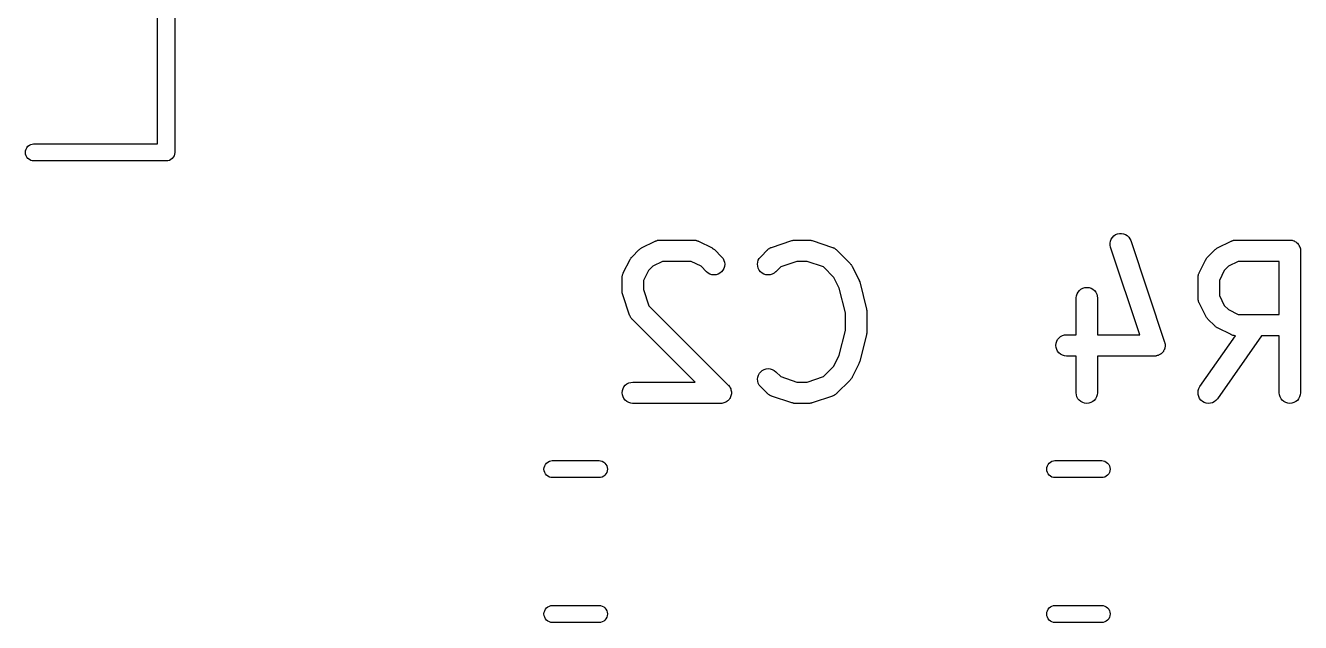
# Model space of a CAD drawing. Extents: x 105 to 144.3, y -106.1 to -94.4.
# Drawn here: x 135.34 to 144.31, y -106.07 to -101.87 of the extents above; entities that cross this region are included whole.
import ezdxf

# ---------------------------------------------------------------- set-up
doc = ezdxf.new("R2010")
doc.units = 0
doc.header["$MEASUREMENT"] = 0
doc.layers.add('BLACK', color=7, linetype='CONTINUOUS')

msp = doc.modelspace()

# ---------------------------------------------------------------- linework, layer by layer
at = {"layer": 'BLACK', "linetype": 'CONTINUOUS'}
for p, q in [((136.27, -102.7), (136.27, -101.297)), ((136.39, -101.297), (136.39, -102.757)), ((135.341, -102.748), (135.344, -102.737)), ((135.344, -102.737), (135.35, -102.727)), ((135.35, -102.727), (135.357, -102.717)), ((135.357, -102.717), (135.367, -102.71)), ((135.367, -102.71), (135.377, -102.704)), ((135.377, -102.704), (135.388, -102.701)), ((135.388, -102.701), (135.397, -102.7)), ((135.397, -102.7), (136.27, -102.7)), ((135.34, -102.76), (135.341, -102.748)), ((135.341, -102.772), (135.34, -102.76)), ((135.344, -102.783), (135.341, -102.772)), ((135.35, -102.793), (135.344, -102.783)), ((135.357, -102.803), (135.35, -102.793)), ((135.367, -102.81), (135.357, -102.803)), ((135.377, -102.816), (135.367, -102.81)), ((135.388, -102.819), (135.377, -102.816)), ((135.397, -102.82), (135.388, -102.819)), ((136.327, -102.82), (135.397, -102.82)), ((136.33, -102.82), (136.327, -102.82)), ((136.333, -102.82), (136.33, -102.82)), ((136.342, -102.819), (136.333, -102.82)), ((136.333, -102.82), (136.333, -102.82)), ((136.353, -102.816), (136.342, -102.819)), ((136.363, -102.81), (136.353, -102.816)), ((136.373, -102.803), (136.363, -102.81)), ((136.38, -102.793), (136.373, -102.803)), ((136.386, -102.783), (136.38, -102.793)), ((136.389, -102.772), (136.386, -102.783)), ((136.39, -102.76), (136.389, -102.772)), ((136.39, -102.757), (136.39, -102.76)), ((142.981, -103.371), (142.989, -103.358)), ((142.989, -103.358), (142.999, -103.348)), ((142.999, -103.348), (143.011, -103.339)), ((143.011, -103.339), (143.024, -103.333)), ((143.024, -103.333), (143.039, -103.33)), ((143.039, -103.33), (143.053, -103.33)), ((143.053, -103.33), (143.068, -103.333)), ((143.068, -103.333), (143.081, -103.338)), ((143.081, -103.338), (143.094, -103.346)), ((143.094, -103.346), (143.104, -103.356)), ((143.104, -103.356), (143.113, -103.368)), ((143.113, -103.368), (143.119, -103.381)), ((139.609, -103.495), (139.656, -103.447)), ((139.656, -103.447), (139.657, -103.446)), ((139.657, -103.446), (139.661, -103.444)), ((139.661, -103.444), (139.664, -103.441)), ((139.664, -103.441), (139.666, -103.439)), ((139.666, -103.439), (139.669, -103.437)), ((139.669, -103.437), (139.672, -103.435)), ((139.672, -103.435), (139.676, -103.433)), ((139.676, -103.433), (139.771, -103.385)), ((139.771, -103.385), (139.772, -103.385)), ((139.772, -103.385), (139.774, -103.384)), ((139.774, -103.384), (139.776, -103.383)), ((139.776, -103.383), (139.781, -103.382)), ((139.781, -103.382), (139.786, -103.38)), ((139.786, -103.38), (139.788, -103.379)), ((139.788, -103.379), (139.79, -103.379)), ((139.79, -103.379), (139.795, -103.378)), ((139.795, -103.378), (139.8, -103.378)), ((139.8, -103.378), (139.803, -103.378)), ((139.803, -103.378), (139.805, -103.377)), ((139.805, -103.377), (140.043, -103.377)), ((140.043, -103.377), (140.044, -103.377)), ((140.044, -103.377), (140.046, -103.378)), ((140.046, -103.378), (140.048, -103.378)), ((140.048, -103.378), (140.053, -103.378)), ((140.053, -103.378), (140.058, -103.379)), ((140.058, -103.379), (140.061, -103.38)), ((140.061, -103.38), (140.063, -103.38)), ((140.063, -103.38), (140.068, -103.382)), ((140.068, -103.382), (140.072, -103.383)), ((140.072, -103.383), (140.074, -103.385)), ((140.074, -103.385), (140.076, -103.385)), ((140.076, -103.385), (140.172, -103.433)), ((140.172, -103.433), (140.173, -103.433)), ((140.173, -103.433), (140.176, -103.436)), ((140.176, -103.436), (140.18, -103.438)), ((140.18, -103.438), (140.182, -103.44)), ((140.182, -103.44), (140.185, -103.441)), ((140.185, -103.441), (140.188, -103.444)), ((140.188, -103.444), (140.191, -103.447)), ((140.191, -103.447), (140.239, -103.495)), ((140.514, -103.495), (140.561, -103.447)), ((140.561, -103.447), (140.562, -103.446)), ((140.562, -103.446), (140.564, -103.445)), ((140.564, -103.445), (140.565, -103.443)), ((140.565, -103.443), (140.569, -103.44)), ((140.569, -103.44), (140.573, -103.437)), ((140.573, -103.437), (140.575, -103.436)), ((140.575, -103.436), (140.577, -103.435)), ((140.577, -103.435), (140.582, -103.433)), ((140.582, -103.433), (140.586, -103.43)), ((140.586, -103.43), (140.589, -103.43)), ((140.589, -103.43), (140.591, -103.429)), ((140.591, -103.429), (140.733, -103.381)), ((140.733, -103.381), (140.734, -103.381)), ((140.734, -103.381), (140.739, -103.38)), ((140.739, -103.38), (140.743, -103.379)), ((140.743, -103.379), (140.746, -103.379)), ((140.746, -103.379), (140.749, -103.378)), ((140.749, -103.378), (140.753, -103.378)), ((140.753, -103.378), (140.757, -103.377)), ((140.757, -103.377), (140.852, -103.377)), ((140.852, -103.377), (140.853, -103.377)), ((140.853, -103.377), (140.858, -103.378)), ((140.858, -103.378), (140.862, -103.378)), ((140.862, -103.378), (140.865, -103.379)), ((140.865, -103.379), (140.868, -103.379)), ((140.868, -103.379), (140.872, -103.38)), ((140.872, -103.38), (140.876, -103.381)), ((140.876, -103.381), (141.019, -103.429)), ((141.019, -103.429), (141.02, -103.429)), ((141.02, -103.429), (141.022, -103.43)), ((141.022, -103.43), (141.024, -103.431)), ((141.024, -103.431), (141.029, -103.433)), ((141.029, -103.433), (141.033, -103.435)), ((141.033, -103.435), (141.035, -103.437)), ((141.035, -103.437), (141.037, -103.438)), ((141.037, -103.438), (141.041, -103.441)), ((141.041, -103.441), (141.045, -103.444)), ((141.045, -103.444), (141.047, -103.446)), ((141.047, -103.446), (141.048, -103.447)), ((141.048, -103.447), (141.144, -103.542)), ((142.973, -103.399), (142.976, -103.384)), ((142.973, -103.413), (142.973, -103.399)), ((142.976, -103.427), (142.973, -103.413)), ((142.976, -103.384), (142.981, -103.371)), ((142.976, -103.428), (142.976, -103.427)), ((143.182, -104.044), (142.976, -103.428)), ((143.119, -103.381), (143.357, -104.095)), ((143.661, -103.495), (143.709, -103.447)), ((143.709, -103.447), (143.71, -103.446)), ((143.71, -103.446), (143.713, -103.444)), ((143.713, -103.444), (143.716, -103.441)), ((143.716, -103.441), (143.719, -103.439)), ((143.719, -103.439), (143.721, -103.437)), ((143.721, -103.437), (143.725, -103.435)), ((143.725, -103.435), (143.728, -103.433)), ((143.728, -103.433), (143.824, -103.385)), ((143.824, -103.385), (143.825, -103.385)), ((143.825, -103.385), (143.827, -103.384)), ((143.827, -103.384), (143.829, -103.383)), ((143.829, -103.383), (143.833, -103.382)), ((143.833, -103.382), (143.838, -103.38)), ((143.838, -103.38), (143.84, -103.379)), ((143.84, -103.379), (143.843, -103.379)), ((143.843, -103.379), (143.848, -103.378)), ((143.848, -103.378), (143.853, -103.378)), ((143.853, -103.378), (143.855, -103.378)), ((143.855, -103.378), (143.857, -103.377)), ((143.857, -103.377), (144.238, -103.377)), ((144.238, -103.377), (144.239, -103.377)), ((144.239, -103.377), (144.239, -103.377)), ((144.239, -103.377), (144.239, -103.377)), ((144.239, -103.377), (144.239, -103.377)), ((144.239, -103.377), (144.246, -103.378)), ((144.246, -103.378), (144.253, -103.379)), ((144.253, -103.379), (144.253, -103.379)), ((144.253, -103.379), (144.254, -103.379)), ((144.254, -103.379), (144.26, -103.381)), ((144.26, -103.381), (144.267, -103.383)), ((144.267, -103.383), (144.267, -103.383)), ((144.267, -103.383), (144.268, -103.383)), ((144.268, -103.383), (144.274, -103.387)), ((144.274, -103.387), (144.28, -103.39)), ((144.28, -103.39), (144.28, -103.39)), ((144.28, -103.39), (144.28, -103.39)), ((144.28, -103.39), (144.286, -103.395)), ((144.286, -103.395), (144.291, -103.4)), ((144.291, -103.4), (144.291, -103.4)), ((144.291, -103.4), (144.292, -103.4)), ((144.292, -103.4), (144.296, -103.405)), ((144.296, -103.405), (144.301, -103.411)), ((144.301, -103.411), (144.301, -103.411)), ((144.301, -103.411), (144.301, -103.411)), ((144.301, -103.411), (144.304, -103.418)), ((144.304, -103.418), (144.307, -103.424)), ((144.307, -103.424), (144.308, -103.424)), ((144.308, -103.424), (144.308, -103.424)), ((144.308, -103.424), (144.31, -103.431)), ((144.31, -103.431), (144.312, -103.438)), ((144.312, -103.438), (144.312, -103.438)), ((144.312, -103.438), (144.312, -103.438)), ((144.312, -103.438), (144.312, -103.445)), ((144.312, -103.445), (144.313, -103.452)), ((144.313, -103.452), (144.313, -104.452)), ((139.547, -103.609), (139.595, -103.514)), ((139.595, -103.513), (139.598, -103.51)), ((139.595, -103.514), (139.595, -103.513)), ((139.598, -103.51), (139.6, -103.506)), ((139.6, -103.506), (139.602, -103.503)), ((139.602, -103.503), (139.603, -103.501)), ((139.603, -103.501), (139.606, -103.498)), ((139.606, -103.498), (139.609, -103.495)), ((139.822, -103.527), (139.754, -103.562)), ((140.025, -103.527), (139.822, -103.527)), ((140.094, -103.562), (140.025, -103.527)), ((140.239, -103.495), (140.239, -103.495)), ((140.239, -103.495), (140.249, -103.507)), ((140.249, -103.507), (140.255, -103.52)), ((140.255, -103.52), (140.259, -103.534)), ((140.259, -103.534), (140.261, -103.548)), ((140.261, -103.548), (140.259, -103.563)), ((140.492, -103.547), (140.493, -103.533)), ((140.493, -103.562), (140.492, -103.547)), ((140.493, -103.533), (140.497, -103.519)), ((140.497, -103.519), (140.504, -103.506)), ((140.504, -103.506), (140.514, -103.495)), ((140.769, -103.527), (140.655, -103.566)), ((140.84, -103.527), (140.769, -103.527)), ((140.955, -103.566), (140.84, -103.527)), ((141.144, -103.542), (141.144, -103.543)), ((141.144, -103.543), (141.147, -103.546)), ((141.147, -103.546), (141.15, -103.549)), ((143.6, -103.609), (143.647, -103.514)), ((143.647, -103.514), (143.648, -103.513)), ((143.648, -103.513), (143.65, -103.51)), ((143.65, -103.51), (143.652, -103.506)), ((143.652, -103.506), (143.654, -103.503)), ((143.654, -103.503), (143.656, -103.501)), ((143.656, -103.501), (143.659, -103.498)), ((143.659, -103.498), (143.661, -103.495)), ((143.875, -103.527), (143.806, -103.562)), ((144.163, -103.527), (143.875, -103.527)), ((144.163, -103.901), (144.163, -103.527)), ((139.539, -103.637), (139.54, -103.632)), ((139.54, -103.64), (139.539, -103.637)), ((139.54, -103.632), (139.541, -103.627)), ((139.541, -103.627), (139.542, -103.625)), ((139.542, -103.623), (139.544, -103.618)), ((139.542, -103.625), (139.542, -103.623)), ((139.544, -103.618), (139.545, -103.613)), ((139.545, -103.613), (139.546, -103.611)), ((139.546, -103.611), (139.547, -103.609)), ((139.724, -103.592), (139.689, -103.661)), ((139.754, -103.562), (139.724, -103.592)), ((140.133, -103.601), (140.094, -103.562)), ((140.144, -103.61), (140.133, -103.601)), ((140.157, -103.617), (140.144, -103.61)), ((140.171, -103.621), (140.157, -103.617)), ((140.185, -103.623), (140.171, -103.621)), ((140.2, -103.621), (140.185, -103.623)), ((140.214, -103.617), (140.2, -103.621)), ((140.227, -103.61), (140.214, -103.617)), ((140.238, -103.601), (140.227, -103.61)), ((140.248, -103.59), (140.238, -103.601)), ((140.255, -103.577), (140.248, -103.59)), ((140.259, -103.563), (140.255, -103.577)), ((140.497, -103.576), (140.493, -103.562)), ((140.504, -103.589), (140.497, -103.576)), ((140.513, -103.6), (140.504, -103.589)), ((140.525, -103.61), (140.513, -103.6)), ((140.537, -103.617), (140.525, -103.61)), ((140.551, -103.621), (140.537, -103.617)), ((140.566, -103.623), (140.551, -103.621)), ((140.58, -103.621), (140.566, -103.623)), ((140.595, -103.617), (140.58, -103.621)), ((140.608, -103.611), (140.595, -103.617)), ((140.619, -103.601), (140.608, -103.611)), ((140.62, -103.601), (140.619, -103.601)), ((140.655, -103.566), (140.62, -103.601)), ((141.029, -103.64), (140.955, -103.566)), ((141.15, -103.549), (141.151, -103.552)), ((141.151, -103.552), (141.153, -103.554)), ((141.153, -103.554), (141.155, -103.558)), ((141.155, -103.558), (141.158, -103.562)), ((141.158, -103.562), (141.205, -103.657)), ((143.592, -103.637), (143.593, -103.632)), ((143.592, -103.64), (143.592, -103.637)), ((143.593, -103.627), (143.594, -103.625)), ((143.593, -103.632), (143.593, -103.627)), ((143.594, -103.623), (143.596, -103.618)), ((143.594, -103.625), (143.594, -103.623)), ((143.596, -103.618), (143.598, -103.613)), ((143.598, -103.613), (143.599, -103.611)), ((143.599, -103.611), (143.6, -103.609)), ((143.776, -103.592), (143.742, -103.661)), ((143.806, -103.562), (143.776, -103.592)), ((139.539, -103.642), (139.54, -103.64)), ((139.539, -103.643), (139.539, -103.642)), ((139.539, -103.738), (139.539, -103.643)), ((139.689, -103.661), (139.689, -103.726)), ((139.689, -103.726), (139.727, -103.84)), ((141.067, -103.717), (141.029, -103.64)), ((141.111, -103.89), (141.067, -103.717)), ((141.205, -103.657), (141.206, -103.658)), ((141.206, -103.658), (141.206, -103.658)), ((141.206, -103.658), (141.206, -103.658)), ((141.206, -103.658), (141.208, -103.665)), ((141.208, -103.665), (141.211, -103.672)), ((141.211, -103.672), (141.211, -103.672)), ((141.211, -103.672), (141.211, -103.672)), ((141.211, -103.672), (141.258, -103.863)), ((142.757, -103.732), (142.768, -103.723)), ((142.768, -103.723), (142.781, -103.716)), ((142.781, -103.716), (142.795, -103.712)), ((142.795, -103.712), (142.81, -103.711)), ((142.81, -103.711), (142.825, -103.712)), ((142.825, -103.712), (142.839, -103.717)), ((142.839, -103.717), (142.851, -103.724)), ((142.851, -103.724), (142.863, -103.733)), ((143.592, -103.642), (143.592, -103.64)), ((143.592, -103.643), (143.592, -103.642)), ((143.592, -103.786), (143.592, -103.643)), ((143.742, -103.661), (143.742, -103.768)), ((139.54, -103.742), (139.539, -103.738)), ((139.54, -103.747), (139.54, -103.742)), ((139.54, -103.75), (139.54, -103.747)), ((139.541, -103.753), (139.54, -103.75)), ((139.542, -103.757), (139.541, -103.753)), ((139.543, -103.761), (139.542, -103.757)), ((139.543, -103.762), (139.543, -103.761)), ((139.591, -103.905), (139.543, -103.762)), ((142.735, -103.785), (142.736, -103.77)), ((142.735, -103.786), (142.735, -103.785)), ((142.735, -104.044), (142.735, -103.786)), ((142.736, -103.77), (142.741, -103.756)), ((142.741, -103.756), (142.748, -103.743)), ((142.748, -103.743), (142.757, -103.732)), ((142.863, -103.733), (142.872, -103.744)), ((142.872, -103.744), (142.879, -103.757)), ((142.879, -103.757), (142.883, -103.771)), ((142.883, -103.771), (142.885, -103.786)), ((142.885, -103.786), (142.885, -104.044)), ((143.592, -103.788), (143.592, -103.786)), ((143.592, -103.79), (143.592, -103.788)), ((143.593, -103.795), (143.592, -103.79)), ((143.593, -103.8), (143.593, -103.795)), ((143.594, -103.802), (143.593, -103.8)), ((143.594, -103.805), (143.594, -103.802)), ((143.596, -103.809), (143.594, -103.805)), ((143.597, -103.814), (143.596, -103.809)), ((143.598, -103.816), (143.597, -103.814)), ((143.599, -103.818), (143.598, -103.816)), ((143.742, -103.768), (143.776, -103.837)), ((139.592, -103.907), (139.591, -103.905)), ((139.592, -103.909), (139.592, -103.907)), ((139.727, -103.84), (140.286, -104.399)), ((141.111, -104.015), (141.111, -103.89)), ((141.258, -103.863), (141.259, -103.864)), ((141.259, -103.864), (141.259, -103.865)), ((141.259, -103.865), (141.259, -103.866)), ((141.259, -103.866), (141.26, -103.872)), ((141.26, -103.872), (141.261, -103.878)), ((141.261, -103.878), (141.261, -103.88)), ((141.261, -103.88), (141.261, -103.881)), ((141.261, -103.881), (141.261, -104.024)), ((143.6, -103.819), (143.599, -103.818)), ((143.647, -103.914), (143.6, -103.819)), ((143.776, -103.837), (143.806, -103.867)), ((143.806, -103.867), (143.875, -103.901)), ((143.875, -103.901), (144.163, -103.901)), ((139.595, -103.913), (139.592, -103.909)), ((139.597, -103.918), (139.595, -103.913)), ((139.598, -103.92), (139.597, -103.918)), ((139.599, -103.922), (139.598, -103.92)), ((139.602, -103.926), (139.599, -103.922)), ((139.605, -103.93), (139.602, -103.926)), ((139.607, -103.932), (139.605, -103.93)), ((139.608, -103.933), (139.607, -103.932)), ((139.609, -103.934), (139.608, -103.933)), ((140.052, -104.377), (139.609, -103.934)), ((143.649, -103.918), (143.647, -103.914)), ((143.651, -103.922), (143.649, -103.918)), ((143.653, -103.924), (143.651, -103.922)), ((143.655, -103.927), (143.653, -103.924)), ((143.658, -103.93), (143.655, -103.927)), ((143.661, -103.933), (143.658, -103.93)), ((143.661, -103.934), (143.661, -103.933)), ((143.709, -103.982), (143.661, -103.934)), ((143.712, -103.984), (143.709, -103.982)), ((143.715, -103.987), (143.712, -103.984)), ((143.718, -103.989), (143.715, -103.987)), ((143.72, -103.991), (143.718, -103.989)), ((143.724, -103.993), (143.72, -103.991)), ((143.727, -103.995), (143.724, -103.993)), ((143.728, -103.996), (143.727, -103.995)), ((143.824, -104.043), (143.728, -103.996)), ((141.067, -104.188), (141.111, -104.015)), ((141.258, -104.042), (141.211, -104.232)), ((141.259, -104.041), (141.258, -104.042)), ((141.26, -104.033), (141.259, -104.039)), ((141.259, -104.039), (141.259, -104.041)), ((141.261, -104.028), (141.26, -104.033)), ((141.261, -104.024), (141.261, -104.025)), ((141.261, -104.025), (141.261, -104.026)), ((141.261, -104.026), (141.261, -104.028)), ((142.598, -104.09), (142.604, -104.077)), ((142.604, -104.077), (142.614, -104.066)), ((142.614, -104.066), (142.625, -104.057)), ((142.625, -104.057), (142.638, -104.05)), ((142.638, -104.05), (142.652, -104.045)), ((142.652, -104.045), (142.667, -104.044)), ((142.667, -104.044), (142.735, -104.044)), ((142.885, -104.044), (143.182, -104.044)), ((143.605, -104.409), (143.856, -104.051)), ((144.039, -104.051), (143.728, -104.495)), ((143.826, -104.044), (143.824, -104.043)), ((143.828, -104.045), (143.826, -104.044)), ((143.832, -104.047), (143.828, -104.045)), ((143.837, -104.049), (143.832, -104.047)), ((143.839, -104.049), (143.837, -104.049)), ((143.842, -104.05), (143.839, -104.049)), ((143.847, -104.05), (143.842, -104.05)), ((143.852, -104.051), (143.847, -104.05)), ((143.854, -104.051), (143.852, -104.051)), ((143.856, -104.051), (143.854, -104.051)), ((144.163, -104.051), (144.039, -104.051)), ((144.163, -104.452), (144.163, -104.051)), ((142.592, -104.119), (142.593, -104.104)), ((142.593, -104.133), (142.592, -104.119)), ((142.593, -104.104), (142.598, -104.09)), ((142.597, -104.147), (142.593, -104.133)), ((142.604, -104.16), (142.597, -104.147)), ((142.613, -104.172), (142.604, -104.16)), ((142.624, -104.181), (142.613, -104.172)), ((143.334, -104.176), (143.331, -104.179)), ((143.336, -104.174), (143.334, -104.176)), ((143.339, -104.172), (143.336, -104.174)), ((143.341, -104.169), (143.339, -104.172)), ((143.345, -104.166), (143.341, -104.169)), ((143.346, -104.163), (143.345, -104.166)), ((143.348, -104.161), (143.346, -104.163)), ((143.35, -104.157), (143.348, -104.161)), ((143.352, -104.153), (143.35, -104.157)), ((143.353, -104.151), (143.352, -104.153)), ((143.355, -104.148), (143.353, -104.151)), ((143.356, -104.144), (143.355, -104.148)), ((143.358, -104.14), (143.356, -104.144)), ((143.357, -104.095), (143.357, -104.096)), ((143.357, -104.096), (143.358, -104.101)), ((143.358, -104.101), (143.359, -104.105)), ((143.359, -104.134), (143.358, -104.137)), ((143.358, -104.137), (143.358, -104.14)), ((143.359, -104.105), (143.36, -104.108)), ((143.36, -104.13), (143.359, -104.134)), ((143.36, -104.108), (143.36, -104.111)), ((143.36, -104.111), (143.36, -104.115)), ((143.36, -104.115), (143.361, -104.12)), ((143.361, -104.12), (143.36, -104.122)), ((143.36, -104.122), (143.36, -104.125)), ((143.36, -104.125), (143.36, -104.13)), ((140.955, -104.339), (141.029, -104.265)), ((141.029, -104.265), (141.067, -104.188)), ((141.205, -104.248), (141.158, -104.343)), ((141.208, -104.241), (141.205, -104.247)), ((141.205, -104.247), (141.205, -104.248)), ((141.205, -104.248), (141.205, -104.248)), ((141.21, -104.234), (141.208, -104.241)), ((141.211, -104.233), (141.21, -104.234)), ((141.21, -104.234), (141.21, -104.234)), ((141.211, -104.232), (141.211, -104.233)), ((142.637, -104.188), (142.624, -104.181)), ((142.651, -104.192), (142.637, -104.188)), ((142.666, -104.194), (142.651, -104.192)), ((142.667, -104.194), (142.666, -104.194)), ((142.735, -104.194), (142.667, -104.194)), ((142.735, -104.452), (142.735, -104.194)), ((143.286, -104.194), (142.885, -104.194)), ((142.885, -104.194), (142.885, -104.452)), ((143.29, -104.194), (143.286, -104.194)), ((143.295, -104.194), (143.29, -104.194)), ((143.297, -104.193), (143.295, -104.194)), ((143.3, -104.193), (143.297, -104.193)), ((143.305, -104.191), (143.3, -104.193)), ((143.309, -104.19), (143.305, -104.191)), ((143.312, -104.189), (143.309, -104.19)), ((143.314, -104.188), (143.312, -104.189)), ((143.318, -104.186), (143.314, -104.188)), ((143.322, -104.184), (143.318, -104.186)), ((143.325, -104.183), (143.322, -104.184)), ((143.327, -104.182), (143.325, -104.183)), ((143.331, -104.179), (143.327, -104.182)), ((140.492, -104.356), (140.493, -104.342)), ((140.493, -104.342), (140.498, -104.328)), ((140.498, -104.328), (140.505, -104.315)), ((140.505, -104.315), (140.514, -104.304)), ((140.514, -104.304), (140.525, -104.295)), ((140.525, -104.295), (140.538, -104.288)), ((140.538, -104.288), (140.552, -104.284)), ((140.552, -104.284), (140.567, -104.282)), ((140.567, -104.282), (140.581, -104.284)), ((140.581, -104.284), (140.595, -104.288)), ((140.595, -104.288), (140.608, -104.295)), ((140.608, -104.295), (140.62, -104.304)), ((140.62, -104.304), (140.655, -104.339)), ((140.655, -104.339), (140.769, -104.377)), ((140.84, -104.377), (140.955, -104.339)), ((141.151, -104.354), (141.149, -104.356)), ((141.153, -104.351), (141.151, -104.354)), ((141.155, -104.348), (141.153, -104.351)), ((141.157, -104.344), (141.155, -104.348)), ((141.158, -104.343), (141.157, -104.344)), ((139.539, -104.452), (139.541, -104.437)), ((139.541, -104.437), (139.545, -104.423)), ((139.545, -104.423), (139.552, -104.41)), ((139.552, -104.41), (139.561, -104.399)), ((139.561, -104.399), (139.573, -104.39)), ((139.573, -104.39), (139.586, -104.383)), ((139.586, -104.383), (139.6, -104.379)), ((139.6, -104.379), (139.614, -104.377)), ((139.614, -104.377), (140.052, -104.377)), ((140.286, -104.399), (140.287, -104.4)), ((140.287, -104.4), (140.287, -104.4)), ((140.287, -104.4), (140.287, -104.4)), ((140.287, -104.4), (140.287, -104.4)), ((140.287, -104.4), (140.292, -104.406)), ((140.292, -104.406), (140.296, -104.411)), ((140.296, -104.411), (140.296, -104.411)), ((140.296, -104.411), (140.296, -104.412)), ((140.296, -104.412), (140.3, -104.418)), ((140.3, -104.418), (140.303, -104.424)), ((140.303, -104.424), (140.303, -104.424)), ((140.303, -104.424), (140.303, -104.425)), ((140.303, -104.425), (140.305, -104.431)), ((140.305, -104.431), (140.307, -104.438)), ((140.307, -104.438), (140.307, -104.438)), ((140.307, -104.438), (140.307, -104.439)), ((140.307, -104.439), (140.308, -104.446)), ((140.493, -104.371), (140.492, -104.356)), ((140.497, -104.385), (140.493, -104.371)), ((140.504, -104.398), (140.497, -104.385)), ((140.513, -104.409), (140.504, -104.398)), ((140.514, -104.41), (140.513, -104.409)), ((140.561, -104.458), (140.514, -104.41)), ((140.769, -104.377), (140.84, -104.377)), ((141.144, -104.363), (141.048, -104.458)), ((141.146, -104.359), (141.144, -104.363)), ((141.149, -104.356), (141.146, -104.359)), ((143.592, -104.451), (143.593, -104.436)), ((143.593, -104.436), (143.598, -104.422)), ((143.598, -104.422), (143.605, -104.409)), ((139.541, -104.466), (139.539, -104.452)), ((139.545, -104.48), (139.541, -104.466)), ((139.552, -104.493), (139.545, -104.48)), ((139.561, -104.505), (139.552, -104.493)), ((139.572, -104.514), (139.561, -104.505)), ((139.585, -104.521), (139.572, -104.514)), ((139.599, -104.526), (139.585, -104.521)), ((139.613, -104.527), (139.599, -104.526)), ((139.614, -104.527), (139.613, -104.527)), ((140.233, -104.527), (139.614, -104.527)), ((140.24, -104.527), (140.233, -104.527)), ((140.248, -104.526), (140.24, -104.527)), ((140.255, -104.524), (140.248, -104.526)), ((140.248, -104.526), (140.248, -104.526)), ((140.248, -104.526), (140.248, -104.526)), ((140.262, -104.522), (140.255, -104.524)), ((140.268, -104.518), (140.262, -104.522)), ((140.262, -104.522), (140.262, -104.522)), ((140.262, -104.522), (140.262, -104.522)), ((140.275, -104.515), (140.268, -104.518)), ((140.28, -104.51), (140.275, -104.515)), ((140.275, -104.515), (140.275, -104.515)), ((140.275, -104.515), (140.275, -104.515)), ((140.286, -104.506), (140.28, -104.51)), ((140.291, -104.5), (140.286, -104.506)), ((140.286, -104.506), (140.286, -104.506)), ((140.286, -104.506), (140.286, -104.506)), ((140.295, -104.495), (140.291, -104.5)), ((140.296, -104.494), (140.295, -104.494)), ((140.295, -104.494), (140.295, -104.495)), ((140.299, -104.488), (140.296, -104.494)), ((140.302, -104.482), (140.299, -104.488)), ((140.305, -104.474), (140.302, -104.481)), ((140.302, -104.481), (140.302, -104.482)), ((140.302, -104.482), (140.302, -104.482)), ((140.307, -104.468), (140.305, -104.474)), ((140.308, -104.46), (140.307, -104.467)), ((140.307, -104.467), (140.307, -104.468)), ((140.307, -104.468), (140.307, -104.468)), ((140.308, -104.446), (140.308, -104.453)), ((140.308, -104.453), (140.308, -104.453)), ((140.308, -104.453), (140.308, -104.453)), ((140.308, -104.453), (140.308, -104.46)), ((140.563, -104.459), (140.561, -104.458)), ((140.564, -104.461), (140.563, -104.459)), ((140.569, -104.464), (140.564, -104.461)), ((140.573, -104.467), (140.569, -104.464)), ((140.575, -104.468), (140.573, -104.467)), ((140.576, -104.469), (140.575, -104.468)), ((140.581, -104.472), (140.576, -104.469)), ((140.585, -104.474), (140.581, -104.472)), ((140.588, -104.475), (140.585, -104.474)), ((140.59, -104.476), (140.588, -104.475)), ((140.591, -104.476), (140.59, -104.476)), ((140.733, -104.524), (140.591, -104.476)), ((140.738, -104.524), (140.733, -104.524)), ((140.742, -104.526), (140.738, -104.524)), ((140.745, -104.526), (140.742, -104.526)), ((140.748, -104.527), (140.745, -104.526)), ((140.752, -104.527), (140.748, -104.527)), ((140.756, -104.527), (140.752, -104.527)), ((140.757, -104.527), (140.756, -104.527)), ((140.852, -104.527), (140.757, -104.527)), ((140.857, -104.527), (140.852, -104.527)), ((140.861, -104.527), (140.857, -104.527)), ((140.864, -104.526), (140.861, -104.527)), ((140.867, -104.526), (140.864, -104.526)), ((140.871, -104.525), (140.867, -104.526)), ((140.875, -104.524), (140.871, -104.525)), ((140.876, -104.524), (140.875, -104.524)), ((141.019, -104.476), (140.876, -104.524)), ((141.021, -104.475), (141.019, -104.476)), ((141.023, -104.474), (141.021, -104.475)), ((141.028, -104.472), (141.023, -104.474)), ((141.032, -104.47), (141.028, -104.472)), ((141.034, -104.469), (141.032, -104.47)), ((141.036, -104.468), (141.034, -104.469)), ((141.04, -104.464), (141.036, -104.468)), ((141.044, -104.462), (141.04, -104.464)), ((141.046, -104.46), (141.044, -104.462)), ((141.048, -104.459), (141.046, -104.46)), ((141.048, -104.458), (141.048, -104.459)), ((142.736, -104.467), (142.735, -104.452)), ((142.74, -104.481), (142.736, -104.467)), ((142.747, -104.494), (142.74, -104.481)), ((142.756, -104.505), (142.747, -104.494)), ((142.768, -104.515), (142.756, -104.505)), ((142.78, -104.522), (142.768, -104.515)), ((142.794, -104.526), (142.78, -104.522)), ((142.809, -104.527), (142.794, -104.526)), ((142.824, -104.526), (142.809, -104.527)), ((142.838, -104.522), (142.824, -104.526)), ((142.851, -104.515), (142.838, -104.522)), ((142.862, -104.506), (142.851, -104.515)), ((142.871, -104.495), (142.862, -104.506)), ((142.878, -104.482), (142.871, -104.495)), ((142.883, -104.468), (142.878, -104.482)), ((142.885, -104.453), (142.883, -104.468)), ((142.885, -104.452), (142.885, -104.453)), ((143.593, -104.465), (143.592, -104.451)), ((143.597, -104.479), (143.593, -104.465)), ((143.603, -104.492), (143.597, -104.479)), ((143.612, -104.504), (143.603, -104.492)), ((143.623, -104.514), (143.612, -104.504)), ((143.636, -104.521), (143.623, -104.514)), ((143.65, -104.525), (143.636, -104.521)), ((143.664, -104.527), (143.65, -104.525)), ((143.679, -104.526), (143.664, -104.527)), ((143.693, -104.523), (143.679, -104.526)), ((143.706, -104.516), (143.693, -104.523)), ((143.718, -104.507), (143.706, -104.516)), ((143.728, -104.496), (143.718, -104.507)), ((143.728, -104.495), (143.728, -104.496)), ((144.165, -104.467), (144.163, -104.452)), ((144.169, -104.481), (144.165, -104.467)), ((144.176, -104.494), (144.169, -104.481)), ((144.185, -104.505), (144.176, -104.494)), ((144.196, -104.515), (144.185, -104.505)), ((144.209, -104.522), (144.196, -104.515)), ((144.223, -104.526), (144.209, -104.522)), ((144.238, -104.527), (144.223, -104.526)), ((144.252, -104.526), (144.238, -104.527)), ((144.266, -104.522), (144.252, -104.526)), ((144.279, -104.515), (144.266, -104.522)), ((144.291, -104.506), (144.279, -104.515)), ((144.3, -104.495), (144.291, -104.506)), ((144.307, -104.482), (144.3, -104.495)), ((144.311, -104.468), (144.307, -104.482)), ((144.313, -104.453), (144.311, -104.468)), ((144.313, -104.452), (144.313, -104.453)), ((138.989, -104.99), (138.991, -104.978)), ((138.991, -104.978), (138.994, -104.967)), ((138.994, -104.967), (139, -104.957)), ((139, -104.957), (139.007, -104.947)), ((139.007, -104.947), (139.016, -104.94)), ((139.016, -104.94), (139.027, -104.934)), ((139.027, -104.934), (139.038, -104.931)), ((139.038, -104.931), (139.047, -104.93)), ((139.047, -104.93), (139.378, -104.93)), ((139.378, -104.93), (139.387, -104.931)), ((139.387, -104.931), (139.398, -104.934)), ((139.398, -104.934), (139.409, -104.94)), ((139.409, -104.94), (139.418, -104.947)), ((139.418, -104.947), (139.425, -104.957)), ((139.425, -104.957), (139.431, -104.967)), ((139.431, -104.967), (139.434, -104.978)), ((139.434, -104.978), (139.436, -104.99)), ((142.527, -104.99), (142.528, -104.978)), ((142.528, -104.978), (142.532, -104.967)), ((142.532, -104.967), (142.537, -104.957)), ((142.537, -104.957), (142.545, -104.947)), ((142.545, -104.947), (142.554, -104.94)), ((142.554, -104.94), (142.564, -104.934)), ((142.564, -104.934), (142.575, -104.931)), ((142.575, -104.931), (142.584, -104.93)), ((142.584, -104.93), (142.916, -104.93)), ((142.916, -104.93), (142.925, -104.931)), ((142.925, -104.931), (142.936, -104.934)), ((142.936, -104.934), (142.946, -104.94)), ((142.946, -104.94), (142.955, -104.947)), ((142.955, -104.947), (142.963, -104.957)), ((142.963, -104.957), (142.968, -104.967)), ((142.968, -104.967), (142.972, -104.978)), ((142.972, -104.978), (142.973, -104.99)), ((138.991, -105.002), (138.989, -104.99)), ((138.994, -105.013), (138.991, -105.002)), ((139, -105.023), (138.994, -105.013)), ((139.007, -105.033), (139, -105.023)), ((139.016, -105.04), (139.007, -105.033)), ((139.027, -105.046), (139.016, -105.04)), ((139.038, -105.049), (139.027, -105.046)), ((139.047, -105.05), (139.038, -105.049)), ((139.378, -105.05), (139.047, -105.05)), ((139.387, -105.049), (139.378, -105.05)), ((139.398, -105.046), (139.387, -105.049)), ((139.409, -105.04), (139.398, -105.046)), ((139.418, -105.033), (139.409, -105.04)), ((139.425, -105.023), (139.418, -105.033)), ((139.431, -105.013), (139.425, -105.023)), ((139.434, -105.002), (139.431, -105.013)), ((139.436, -104.99), (139.434, -105.002)), ((142.528, -105.002), (142.527, -104.99)), ((142.532, -105.013), (142.528, -105.002)), ((142.537, -105.023), (142.532, -105.013)), ((142.545, -105.033), (142.537, -105.023)), ((142.554, -105.04), (142.545, -105.033)), ((142.564, -105.046), (142.554, -105.04)), ((142.575, -105.049), (142.564, -105.046)), ((142.584, -105.05), (142.575, -105.049)), ((142.916, -105.05), (142.584, -105.05)), ((142.925, -105.049), (142.916, -105.05)), ((142.936, -105.046), (142.925, -105.049)), ((142.946, -105.04), (142.936, -105.046)), ((142.955, -105.033), (142.946, -105.04)), ((142.963, -105.023), (142.955, -105.033)), ((142.968, -105.013), (142.963, -105.023)), ((142.972, -105.002), (142.968, -105.013)), ((142.973, -104.99), (142.972, -105.002)), ((139, -105.977), (139.007, -105.967)), ((139.007, -105.967), (139.016, -105.96)), ((139.016, -105.96), (139.027, -105.954)), ((139.027, -105.954), (139.038, -105.951)), ((139.038, -105.951), (139.047, -105.95)), ((139.047, -105.95), (139.378, -105.95)), ((139.378, -105.95), (139.387, -105.951)), ((139.387, -105.951), (139.398, -105.954)), ((139.398, -105.954), (139.409, -105.96)), ((139.409, -105.96), (139.418, -105.967)), ((139.418, -105.967), (139.425, -105.977)), ((142.537, -105.977), (142.545, -105.967)), ((142.545, -105.967), (142.554, -105.96)), ((142.554, -105.96), (142.564, -105.954)), ((142.564, -105.954), (142.575, -105.951)), ((142.575, -105.951), (142.584, -105.95)), ((142.584, -105.95), (142.916, -105.95)), ((142.916, -105.95), (142.925, -105.951)), ((142.925, -105.951), (142.936, -105.954)), ((142.936, -105.954), (142.946, -105.96)), ((142.946, -105.96), (142.955, -105.967)), ((142.955, -105.967), (142.963, -105.977)), ((138.989, -106.01), (138.991, -105.998)), ((138.991, -106.022), (138.989, -106.01)), ((138.991, -105.998), (138.994, -105.987)), ((138.994, -106.033), (138.991, -106.022)), ((138.994, -105.987), (139, -105.977)), ((139, -106.043), (138.994, -106.033)), ((139.007, -106.053), (139, -106.043)), ((139.016, -106.06), (139.007, -106.053)), ((139.027, -106.066), (139.016, -106.06)), ((139.409, -106.06), (139.398, -106.066)), ((139.418, -106.053), (139.409, -106.06)), ((139.425, -106.043), (139.418, -106.053)), ((139.425, -105.977), (139.431, -105.987)), ((139.431, -106.033), (139.425, -106.043)), ((139.431, -105.987), (139.434, -105.998)), ((139.434, -106.022), (139.431, -106.033)), ((139.434, -105.998), (139.436, -106.01)), ((139.436, -106.01), (139.434, -106.022)), ((142.527, -106.01), (142.528, -105.998)), ((142.528, -106.022), (142.527, -106.01)), ((142.528, -105.998), (142.532, -105.987)), ((142.532, -106.033), (142.528, -106.022)), ((142.532, -105.987), (142.537, -105.977)), ((142.537, -106.043), (142.532, -106.033)), ((142.545, -106.053), (142.537, -106.043)), ((142.554, -106.06), (142.545, -106.053)), ((142.564, -106.066), (142.554, -106.06)), ((142.946, -106.06), (142.936, -106.066)), ((142.955, -106.053), (142.946, -106.06)), ((142.963, -106.043), (142.955, -106.053)), ((142.963, -105.977), (142.968, -105.987)), ((142.968, -106.033), (142.963, -106.043)), ((142.968, -105.987), (142.972, -105.998)), ((142.972, -106.022), (142.968, -106.033)), ((142.972, -105.998), (142.973, -106.01)), ((142.973, -106.01), (142.972, -106.022)), ((139.038, -106.069), (139.027, -106.066)), ((139.047, -106.07), (139.038, -106.069)), ((139.378, -106.07), (139.047, -106.07)), ((139.387, -106.069), (139.378, -106.07)), ((139.398, -106.066), (139.387, -106.069)), ((142.575, -106.069), (142.564, -106.066)), ((142.584, -106.07), (142.575, -106.069)), ((142.916, -106.07), (142.584, -106.07)), ((142.925, -106.069), (142.916, -106.07)), ((142.936, -106.066), (142.925, -106.069))]:
    msp.add_line(p, q, dxfattribs=at)

doc.saveas('drawing.dxf')
